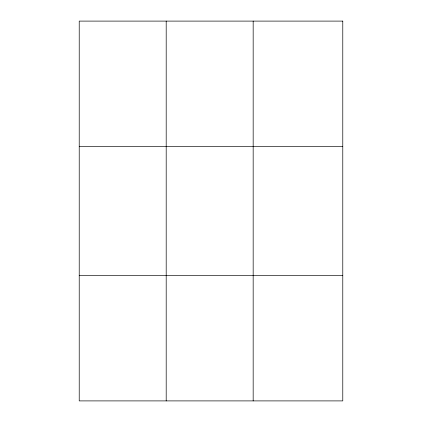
<?xml version="1.0" encoding="UTF-8"?>
<svg xmlns="http://www.w3.org/2000/svg" width="422" height="422" viewBox="0 0 422 422"><rect width="100%" height="100%" fill="white"/><g stroke="black" fill="none" stroke-linecap="round" stroke-linejoin="round"><path stroke-width="0.63" d="M166.194 21.1L166.194 400.9M253.168 21.1L253.168 400.9M79.22 146.434L342.78 146.434M79.22 275.566L342.78 275.566M342.78 21.1L342.78 400.9L79.22 400.9L79.22 21.1L342.78 21.1"/></g></svg>
